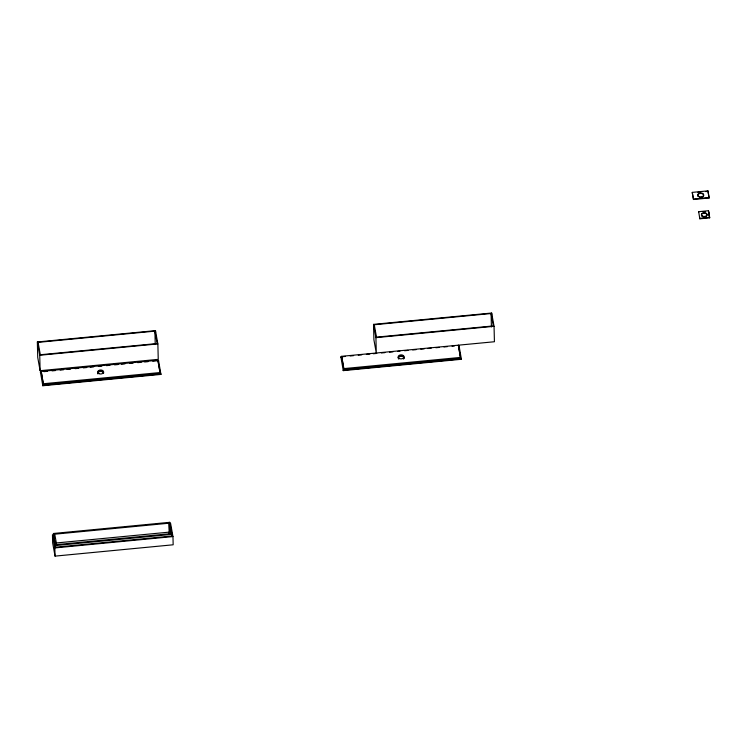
<?xml version="1.0" encoding="UTF-8"?>
<svg xmlns="http://www.w3.org/2000/svg" width="747" height="747" viewBox="0 0 747 747"><rect width="100%" height="100%" fill="white"/><g stroke="black" fill="none" stroke-linecap="round" stroke-linejoin="round"><path stroke-width="1.12" d="M709.127 197.992L707.932 190.877L692.273 192.381L692.282 192.857L693.477 199.496L709.127 197.992L707.932 190.877M698.641 211.681L699.846 218.796L709.65 217.853L708.464 210.738L698.641 211.681L698.65 212.157M697.866 192.324L700.107 192.11M705.691 191.568L707.932 191.353M692.273 192.381L693.459 199.019L709.108 197.516M703.011 211.737L705.187 211.532M37.35 341.977L155.479 330.641L157.869 343.919L158.243 359.354L40.114 370.699L37.723 357.421L37.35 341.977L39.74 355.255L40.114 370.699M38.078 342.359L154.909 331.145L157.131 343.536L40.31 354.75L38.078 342.359L38.134 344.591M39.74 355.255L157.869 343.919M373.537 324.366L375.918 337.644L376.301 353.088L373.911 339.81L373.537 324.366L491.657 313.03L494.047 326.308L494.43 341.743L341.659 356.31L343.891 369.578L460.591 358.373L458.35 345.105L460.385 357.262M374.266 324.749L491.087 313.535L493.319 325.925L376.497 337.14L374.266 324.749L374.322 326.971M375.918 337.644L494.047 326.308M41.206 371.436L157.897 360.231L160.11 372.538L160.129 373.5L43.438 384.705L41.206 371.436L43.438 384.705M43.896 371.651L47.369 371.315M52.001 370.876L55.474 370.54M60.105 370.092L63.588 369.756M67.062 369.429L70.535 369.093M75.167 368.644L78.64 368.318M83.272 367.869L86.745 367.533M90.219 367.207L93.692 366.87M98.324 366.422L101.797 366.086M106.438 365.647L109.912 365.311M114.543 364.863L118.017 364.536M121.49 364.2L124.964 363.864M129.595 363.425L133.069 363.089M137.7 362.64L141.174 362.314M144.657 361.978L148.13 361.641M152.761 361.193L158.551 360.642L160.95 374.406L42.822 385.741L40.422 371.987L40.431 372.464M43.419 383.743L160.11 372.538M340.893 357.346L340.875 356.861L345.506 356.412M350.147 355.974L353.62 355.637M358.252 355.189L361.725 354.862M366.357 354.414L369.83 354.078M373.304 353.742L376.777 353.415M381.409 352.967L384.882 352.631M389.514 352.192L392.997 351.856M397.628 351.407L399.944 351.193M404.575 350.745L408.049 350.408M412.68 349.969L416.154 349.633M420.785 349.185L424.259 348.849M427.732 348.522L431.215 348.186M435.846 347.738L439.32 347.411M443.951 346.963L447.425 346.627M452.056 346.188L454.372 345.964M341.659 356.31L343.872 368.616L460.563 357.411M343.275 370.624L461.403 359.279L461.394 358.793L343.265 370.138L343.275 370.624L340.875 356.861M53.439 533.489L169.737 522.321L171.903 534.366L171.941 536.047L55.642 547.215L53.439 533.489L55.642 547.215M168.701 523.236L54.755 534.18L56.632 544.619L170.587 533.675L168.701 523.236L169.298 534.245M56.128 542.994L168.925 532.163M55.605 545.534L171.903 534.366M54.839 547.924L172.968 536.579L173.164 544.787L55.045 556.123L52.654 542.845L52.449 534.647L54.839 547.924L55.045 556.123M708.455 211.214L709.65 217.853M461.403 359.279L459.003 345.516L459.022 346.001M160.129 373.5L157.897 360.231M170.577 523.302L172.968 536.579M169.971 525.104L170.372 527.298M170.764 529.483L171.941 536.047M708.464 210.738L709.641 217.377L699.827 218.32L699.846 218.796M693.459 199.019L693.477 199.496M491.657 313.03L491.713 315.234M491.087 313.535L491.414 326.887M343.872 368.616L343.891 369.578M169.737 522.321L169.774 524.011M160.95 374.406L160.941 373.92L42.812 385.265L42.822 385.741M158.551 360.642L158.56 361.128M155.479 330.641L155.535 332.845M154.909 331.145L155.236 344.507M698.37 196.694A2.96 2.008 -1.4 0 1 698.884 193.865A2.96 2.008 -1.4 0 1 703.03 194.155A2.96 2.008 -1.4 0 1 702.525 196.984M701.863 197.264A2.96 2.008 -1.4 0 1 699.594 197.311M701.9 216.144A2.792 1.896 -1.4 0 1 702.507 213.605A2.792 1.896 -1.4 0 1 706.27 213.745A2.792 1.896 -1.4 0 1 706.317 216.313M705.766 216.649A2.792 1.896 -1.4 0 1 702.367 216.518M404.08 358.028A2.96 2.008 -1.4 0 0 401.176 356.3A2.96 2.008 -1.4 0 0 398.216 358.065A2.96 2.008 -1.4 0 1 401.167 355.815A2.96 2.008 -1.4 0 1 404.062 358.074M403.856 358.579A2.96 2.008 -1.4 0 1 403.464 359.036M398.767 359.064A2.96 2.008 -1.4 0 1 398.394 358.616M97.932 373.743A2.96 2.008 -1.4 0 1 100.322 370.96A2.96 2.008 -1.4 0 1 103.609 373.192A2.96 2.008 -1.4 0 0 100.331 371.446A2.96 2.008 -1.4 0 0 97.754 373.715M698.912 196.573A2.96 2.008 -1.4 0 0 703.627 195.154A2.96 2.008 -1.4 0 0 699.537 193.109A2.96 2.008 -1.4 0 0 698.912 196.573M702.357 216.032A2.792 1.896 -1.4 0 0 706.961 214.949A2.792 1.896 -1.4 0 0 703.357 212.802A2.792 1.896 -1.4 0 0 702.357 216.032M399.29 358.467A2.96 2.008 -1.4 0 0 404.043 357.103A2.96 2.008 -1.4 0 0 400.009 355.012A2.96 2.008 -1.4 0 0 399.29 358.467M98.828 373.593A2.96 2.008 -1.4 0 0 103.59 372.23A2.96 2.008 -1.4 0 0 99.547 370.138A2.96 2.008 -1.4 0 0 98.828 373.593"/></g></svg>
